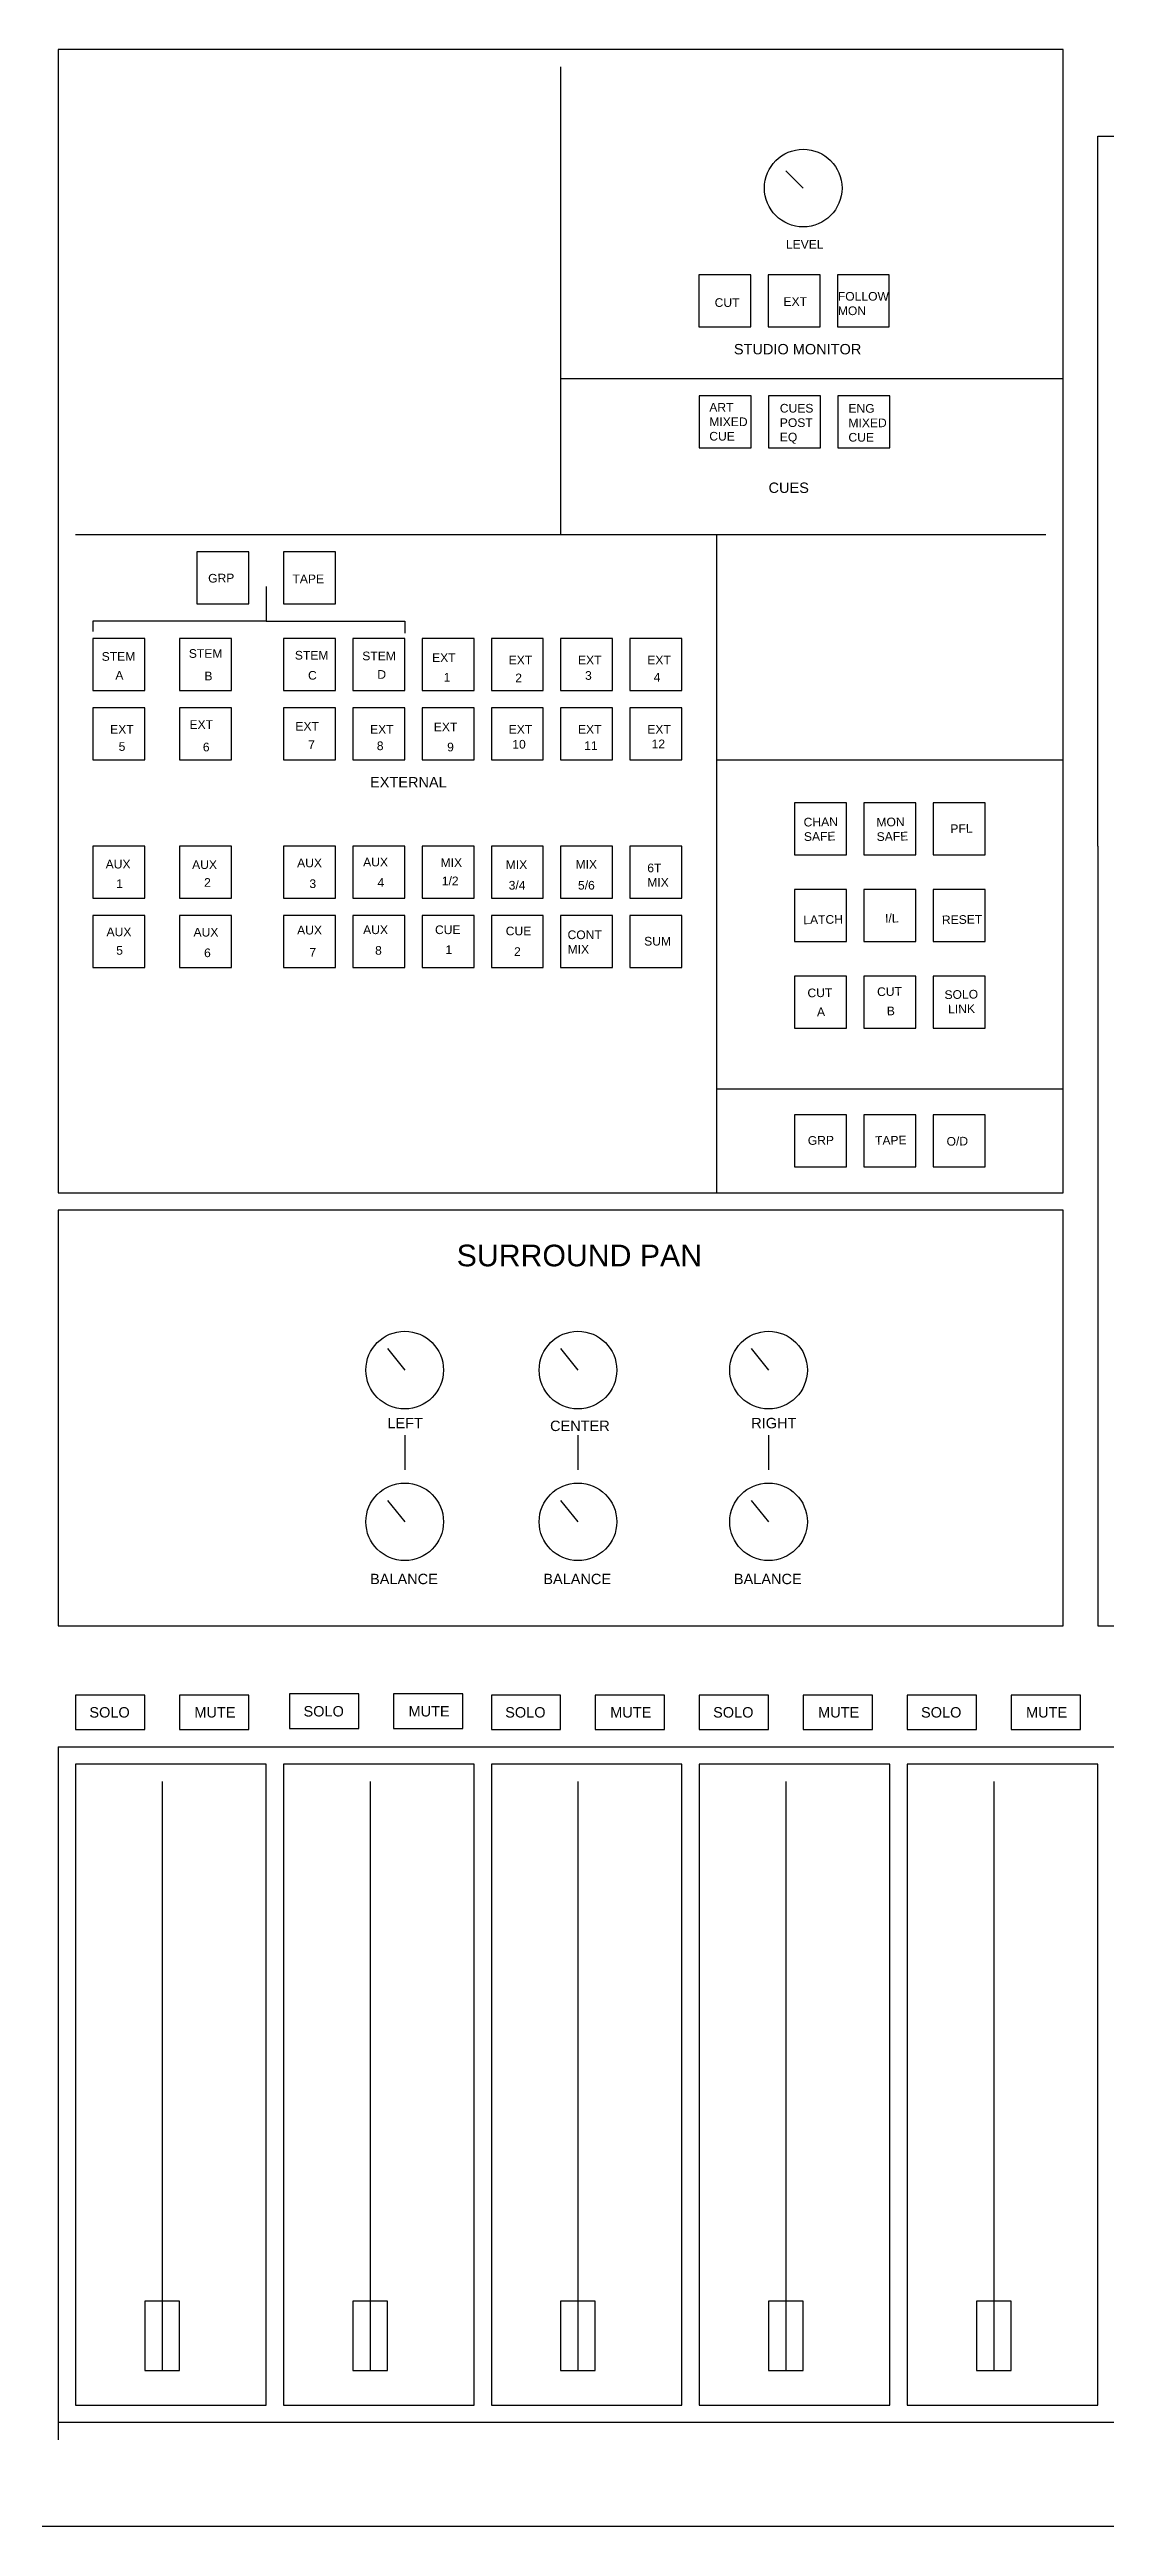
# Model space of a CAD drawing. Header units: inches. Extents: x -1200 to 6105, y -1104 to 2900.
# Drawn here: x 2292 to 2902, y -1054 to 376 of the extents above; entities that cross this region are included whole.
import ezdxf

# ---------------------------------------------------------------- set-up
doc = ezdxf.new("R2010")
doc.units = ezdxf.units.IN
doc.header["$MEASUREMENT"] = 0
doc.layers.get('0').update_dxf_attribs({"lineweight": 25, "true_color": 0xffffff})
doc.styles.add('textstyle1165', font='')
doc.styles.add('textstyle1167', font='')
doc.styles.add('textstyle1227', font='')
doc.styles.add('textstyle1228', font='')
doc.styles.add('textstyle1229', font='')
doc.styles.add('textstyle1230', font='')
doc.styles.add('textstyle1231', font='')
doc.styles.add('textstyle1232', font='')
doc.styles.add('textstyle1233', font='')
doc.styles.add('textstyle1234', font='')
doc.styles.add('textstyle1235', font='')
doc.styles.add('textstyle1236', font='')
doc.styles.add('textstyle1237', font='')
doc.styles.add('textstyle1238', font='')
doc.styles.add('textstyle1239', font='')
doc.styles.add('textstyle1240', font='')
doc.styles.add('textstyle1241', font='')
doc.styles.add('textstyle1242', font='')
doc.styles.add('textstyle1243', font='')
doc.styles.add('textstyle1244', font='')
doc.styles.add('textstyle1245', font='')
doc.styles.add('textstyle1246', font='')
doc.styles.add('textstyle1247', font='')
doc.styles.add('textstyle1248', font='')
doc.styles.add('textstyle1249', font='')
doc.styles.add('textstyle1250', font='')
doc.styles.add('textstyle1251', font='')
doc.styles.add('textstyle1252', font='')
doc.styles.add('textstyle1253', font='')
doc.styles.add('textstyle1254', font='')
doc.styles.add('textstyle1255', font='')
doc.styles.add('textstyle1256', font='')
doc.styles.add('textstyle1257', font='')
doc.styles.add('textstyle1258', font='')
doc.styles.add('textstyle1270', font='')
doc.styles.add('textstyle1271', font='')
doc.styles.add('textstyle1272', font='')
doc.styles.add('textstyle1273', font='')
doc.styles.add('textstyle1274', font='')
doc.styles.add('textstyle1275', font='')
doc.styles.add('textstyle1276', font='')
doc.styles.add('textstyle1277', font='')
doc.styles.add('textstyle1278', font='')
doc.styles.add('textstyle1279', font='')
doc.styles.add('textstyle1280', font='')
doc.styles.add('textstyle1281', font='')
doc.styles.add('textstyle1282', font='')
doc.styles.add('textstyle1283', font='')
doc.styles.add('textstyle1284', font='')
doc.styles.add('textstyle1285', font='')
doc.styles.add('textstyle1286', font='')
doc.styles.add('textstyle1287', font='')
doc.styles.add('textstyle1288', font='')
doc.styles.add('textstyle1289', font='')
doc.styles.add('textstyle1298', font='')
doc.styles.add('textstyle1299', font='')
doc.styles.add('textstyle1300', font='')
doc.styles.add('textstyle1301', font='')
doc.styles.add('textstyle1302', font='')
doc.styles.add('textstyle1303', font='')
doc.styles.add('textstyle1304', font='')
doc.styles.add('textstyle1305', font='')
doc.styles.add('textstyle1306', font='')
doc.styles.add('textstyle1307', font='')
doc.styles.add('textstyle1309', font='')
doc.styles.add('textstyle1311', font='')
doc.styles.add('textstyle1313', font='')
doc.styles.add('textstyle1315', font='')
doc.styles.add('textstyle1317', font='')
doc.styles.add('textstyle1319', font='')
doc.styles.add('textstyle1321', font='')
doc.styles.add('textstyle1322', font='')
doc.styles.add('textstyle1323', font='')
doc.styles.add('textstyle1324', font='')
doc.styles.add('textstyle1325', font='')
doc.styles.add('textstyle1326', font='')
doc.styles.add('textstyle1327', font='')
doc.styles.add('textstyle1328', font='')
doc.styles.add('textstyle1329', font='')
doc.styles.add('textstyle1330', font='')
doc.styles.add('textstyle1331', font='')
doc.styles.add('textstyle1332', font='')
doc.styles.add('textstyle1333', font='')
doc.styles.add('textstyle1334', font='')
doc.styles.add('textstyle1335', font='')
doc.styles.add('textstyle1336', font='')
doc.styles.add('textstyle1357', font='')
doc.styles.add('textstyle1358', font='')
doc.styles.add('textstyle1359', font='')
doc.styles.add('textstyle1360', font='')
doc.styles.add('textstyle1361', font='')
doc.styles.add('textstyle1367', font='')
doc.styles.add('textstyle1368', font='')
doc.styles.add('textstyle1369', font='')
doc.styles.add('textstyle1370', font='')
doc.styles.add('textstyle1371', font='')
doc.styles.add('textstyle30', font='')
doc.styles.add('textstyle347', font='')
doc.styles.add('textstyle348', font='')
doc.styles.add('textstyle349', font='')
doc.styles.add('textstyle350', font='')
doc.styles.add('textstyle351', font='')
doc.styles.add('textstyle352', font='')
doc.styles.add('textstyle353', font='')
doc.styles.get('textstyle1165').set_extended_font_data('Liberation Sans')
doc.styles.get('textstyle1167').set_extended_font_data('Liberation Sans')
doc.styles.get('textstyle1227').set_extended_font_data('Liberation Sans')
doc.styles.get('textstyle1228').set_extended_font_data('Liberation Sans')
doc.styles.get('textstyle1229').set_extended_font_data('Liberation Sans')
doc.styles.get('textstyle1230').set_extended_font_data('Liberation Sans')
doc.styles.get('textstyle1231').set_extended_font_data('Liberation Sans')
doc.styles.get('textstyle1232').set_extended_font_data('Liberation Sans')
doc.styles.get('textstyle1233').set_extended_font_data('Liberation Sans')
doc.styles.get('textstyle1234').set_extended_font_data('Liberation Sans')
doc.styles.get('textstyle1235').set_extended_font_data('Liberation Sans')
doc.styles.get('textstyle1236').set_extended_font_data('Liberation Sans')
doc.styles.get('textstyle1237').set_extended_font_data('Liberation Sans')
doc.styles.get('textstyle1238').set_extended_font_data('Liberation Sans')
doc.styles.get('textstyle1239').set_extended_font_data('Liberation Sans')
doc.styles.get('textstyle1240').set_extended_font_data('Liberation Sans')
doc.styles.get('textstyle1241').set_extended_font_data('Liberation Sans')
doc.styles.get('textstyle1242').set_extended_font_data('Liberation Sans')
doc.styles.get('textstyle1243').set_extended_font_data('Liberation Sans')
doc.styles.get('textstyle1244').set_extended_font_data('Liberation Sans')
doc.styles.get('textstyle1245').set_extended_font_data('Liberation Sans')
doc.styles.get('textstyle1246').set_extended_font_data('Liberation Sans')
doc.styles.get('textstyle1247').set_extended_font_data('Liberation Sans')
doc.styles.get('textstyle1248').set_extended_font_data('Liberation Sans')
doc.styles.get('textstyle1249').set_extended_font_data('Liberation Sans')
doc.styles.get('textstyle1250').set_extended_font_data('Liberation Sans')
doc.styles.get('textstyle1251').set_extended_font_data('Liberation Sans')
doc.styles.get('textstyle1252').set_extended_font_data('Liberation Sans')
doc.styles.get('textstyle1253').set_extended_font_data('Liberation Sans')
doc.styles.get('textstyle1254').set_extended_font_data('Liberation Sans')
doc.styles.get('textstyle1255').set_extended_font_data('Liberation Sans')
doc.styles.get('textstyle1256').set_extended_font_data('Liberation Sans')
doc.styles.get('textstyle1257').set_extended_font_data('Liberation Sans')
doc.styles.get('textstyle1258').set_extended_font_data('Liberation Sans')
doc.styles.get('textstyle1270').set_extended_font_data('Liberation Sans')
doc.styles.get('textstyle1271').set_extended_font_data('Liberation Sans')
doc.styles.get('textstyle1272').set_extended_font_data('Liberation Sans')
doc.styles.get('textstyle1273').set_extended_font_data('Liberation Sans')
doc.styles.get('textstyle1274').set_extended_font_data('Liberation Sans')
doc.styles.get('textstyle1275').set_extended_font_data('Liberation Sans')
doc.styles.get('textstyle1276').set_extended_font_data('Liberation Sans')
doc.styles.get('textstyle1277').set_extended_font_data('Liberation Sans')
doc.styles.get('textstyle1278').set_extended_font_data('Liberation Sans')
doc.styles.get('textstyle1279').set_extended_font_data('Liberation Sans')
doc.styles.get('textstyle1280').set_extended_font_data('Liberation Sans')
doc.styles.get('textstyle1281').set_extended_font_data('Liberation Sans')
doc.styles.get('textstyle1282').set_extended_font_data('Liberation Sans')
doc.styles.get('textstyle1283').set_extended_font_data('Liberation Sans')
doc.styles.get('textstyle1284').set_extended_font_data('Liberation Sans')
doc.styles.get('textstyle1285').set_extended_font_data('Liberation Sans')
doc.styles.get('textstyle1286').set_extended_font_data('Liberation Sans')
doc.styles.get('textstyle1287').set_extended_font_data('Liberation Sans')
doc.styles.get('textstyle1288').set_extended_font_data('Liberation Sans')
doc.styles.get('textstyle1289').set_extended_font_data('Liberation Sans')
doc.styles.get('textstyle1298').set_extended_font_data('Liberation Sans')
doc.styles.get('textstyle1299').set_extended_font_data('Liberation Sans')
doc.styles.get('textstyle1300').set_extended_font_data('Liberation Sans')
doc.styles.get('textstyle1301').set_extended_font_data('Liberation Sans')
doc.styles.get('textstyle1302').set_extended_font_data('Liberation Sans')
doc.styles.get('textstyle1303').set_extended_font_data('Liberation Sans')
doc.styles.get('textstyle1304').set_extended_font_data('Liberation Sans')
doc.styles.get('textstyle1305').set_extended_font_data('Liberation Sans')
doc.styles.get('textstyle1306').set_extended_font_data('Liberation Sans')
doc.styles.get('textstyle1307').set_extended_font_data('Liberation Sans')
doc.styles.get('textstyle1309').set_extended_font_data('Liberation Sans')
doc.styles.get('textstyle1311').set_extended_font_data('Liberation Sans')
doc.styles.get('textstyle1313').set_extended_font_data('Liberation Sans')
doc.styles.get('textstyle1315').set_extended_font_data('Liberation Sans')
doc.styles.get('textstyle1317').set_extended_font_data('Liberation Sans')
doc.styles.get('textstyle1319').set_extended_font_data('Liberation Sans')
doc.styles.get('textstyle1321').set_extended_font_data('Liberation Sans')
doc.styles.get('textstyle1322').set_extended_font_data('Liberation Sans')
doc.styles.get('textstyle1323').set_extended_font_data('Liberation Sans')
doc.styles.get('textstyle1324').set_extended_font_data('Liberation Sans')
doc.styles.get('textstyle1325').set_extended_font_data('Liberation Sans')
doc.styles.get('textstyle1326').set_extended_font_data('Liberation Sans')
doc.styles.get('textstyle1327').set_extended_font_data('Liberation Sans')
doc.styles.get('textstyle1328').set_extended_font_data('Liberation Sans')
doc.styles.get('textstyle1329').set_extended_font_data('Liberation Sans')
doc.styles.get('textstyle1330').set_extended_font_data('Liberation Sans')
doc.styles.get('textstyle1331').set_extended_font_data('Liberation Sans')
doc.styles.get('textstyle1332').set_extended_font_data('Liberation Sans')
doc.styles.get('textstyle1333').set_extended_font_data('Liberation Sans')
doc.styles.get('textstyle1334').set_extended_font_data('Liberation Sans')
doc.styles.get('textstyle1335').set_extended_font_data('Liberation Sans')
doc.styles.get('textstyle1336').set_extended_font_data('Liberation Sans')
doc.styles.get('textstyle1357').set_extended_font_data('Liberation Sans')
doc.styles.get('textstyle1358').set_extended_font_data('Liberation Sans')
doc.styles.get('textstyle1359').set_extended_font_data('Liberation Sans')
doc.styles.get('textstyle1360').set_extended_font_data('Liberation Sans')
doc.styles.get('textstyle1361').set_extended_font_data('Liberation Sans')
doc.styles.get('textstyle1367').set_extended_font_data('Liberation Sans')
doc.styles.get('textstyle1368').set_extended_font_data('Liberation Sans')
doc.styles.get('textstyle1369').set_extended_font_data('Liberation Sans')
doc.styles.get('textstyle1370').set_extended_font_data('Liberation Sans')
doc.styles.get('textstyle1371').set_extended_font_data('Liberation Sans')
doc.styles.get('textstyle30').set_extended_font_data('Liberation Sans')
doc.styles.get('textstyle347').set_extended_font_data('Liberation Sans')
doc.styles.get('textstyle348').set_extended_font_data('Liberation Sans')
doc.styles.get('textstyle349').set_extended_font_data('Liberation Sans')
doc.styles.get('textstyle350').set_extended_font_data('Liberation Sans')
doc.styles.get('textstyle351').set_extended_font_data('Liberation Sans')
doc.styles.get('textstyle352').set_extended_font_data('Liberation Sans')
doc.styles.get('textstyle353').set_extended_font_data('Liberation Sans')

msp = doc.modelspace()

# ---------------------------------------------------------------- linework, layer by layer
for p, q in [((2296.5, 376.2), (2296.5, -283.8)), ((2876.5, 376.2), (2296.5, 376.2)), ((2876.5, -283.8), (2876.5, 376.2)), ((2586.5, 366.2), (2586.5, 96.2)), ((2896.5, 306.2), (2896.5, 326.2)), ((2896.5, 326.2), (3486.5, 326.2)), ((2716.5, 306.2), (2726.5, 296.2)), ((2896.5, -83.8), (2896.5, 306.2)), ((2896.5, 306.2), (2896.5, 306.2)), ((2666.2, 246.1), (2666.2, 216.1)), ((2696.2, 246.1), (2666.2, 246.1)), ((2696.2, 216.1), (2696.2, 246.1)), ((2706.2, 246.1), (2706.2, 216.1)), ((2736.2, 246.1), (2706.2, 246.1)), ((2736.2, 216.1), (2736.2, 246.1)), ((2746.2, 246.1), (2746.2, 216.1)), ((2776.2, 246.1), (2746.2, 246.1)), ((2776.2, 216.1), (2776.2, 246.1)), ((2666.2, 216.1), (2696.2, 216.1)), ((2706.2, 216.1), (2736.2, 216.1)), ((2746.2, 216.1), (2776.2, 216.1)), ((2586.5, 186.2), (2876.5, 186.2)), ((2666.5, 176.2), (2666.5, 146.2)), ((2696.5, 176.2), (2666.5, 176.2)), ((2696.5, 146.2), (2696.5, 176.2)), ((2706.5, 176.2), (2706.5, 146.2)), ((2736.5, 176.2), (2706.5, 176.2)), ((2736.5, 146.2), (2736.5, 176.2)), ((2746.5, 176.2), (2746.5, 146.2)), ((2776.5, 176.2), (2746.5, 176.2)), ((2776.5, 146.2), (2776.5, 176.2)), ((2666.5, 146.2), (2696.5, 146.2)), ((2706.5, 146.2), (2736.5, 146.2)), ((2746.5, 146.2), (2776.5, 146.2)), ((2306.5, 96.2), (2866.5, 96.2)), ((2376.5, 86.2), (2376.5, 56.2)), ((2406.5, 86.2), (2376.5, 86.2)), ((2406.5, 56.2), (2406.5, 86.2)), ((2426.5, 86.2), (2426.5, 56.2)), ((2456.5, 86.2), (2426.5, 86.2)), ((2456.5, 56.2), (2456.5, 86.2)), ((2676.5, 96.2), (2676.5, -33.8)), ((2416.5, 66.2), (2416.5, 46.2)), ((2356.5, 46.2), (2316.5, 46.2)), ((2316.5, 46.2), (2316.5, 40.2)), ((2416.5, 46.2), (2356.5, 46.2)), ((2376.5, 56.2), (2406.5, 56.2)), ((2416.5, 46.2), (2496.5, 46.2)), ((2426.5, 56.2), (2456.5, 56.2)), ((2496.5, 46.2), (2496.5, 39.2)), ((2316.5, 36.2), (2316.5, 6.2)), ((2346.5, 36.2), (2316.5, 36.2)), ((2346.5, 6.2), (2346.5, 36.2)), ((2366.5, 36.2), (2366.5, 6.2)), ((2396.5, 36.2), (2366.5, 36.2)), ((2396.5, 6.2), (2396.5, 36.2)), ((2426.5, 36.2), (2426.5, 6.2)), ((2456.5, 36.2), (2426.5, 36.2)), ((2456.5, 6.2), (2456.5, 36.2)), ((2466.5, 36.2), (2466.5, 6.2)), ((2496.5, 36.2), (2466.5, 36.2)), ((2496.5, 6.2), (2496.5, 36.2)), ((2506.5, 36.2), (2506.5, 6.2)), ((2536.5, 36.2), (2506.5, 36.2)), ((2536.5, 6.2), (2536.5, 36.2)), ((2546.5, 36.2), (2546.5, 6.2)), ((2576.5, 36.2), (2546.5, 36.2)), ((2576.5, 6.2), (2576.5, 36.2)), ((2586.5, 36.2), (2586.5, 6.2)), ((2616.5, 36.2), (2586.5, 36.2)), ((2616.5, 6.2), (2616.5, 36.2)), ((2626.5, 36.2), (2626.5, 6.2)), ((2656.5, 36.2), (2626.5, 36.2)), ((2656.5, 6.2), (2656.5, 36.2)), ((2316.5, 6.2), (2346.5, 6.2)), ((2366.5, 6.2), (2396.5, 6.2)), ((2426.5, 6.2), (2456.5, 6.2)), ((2466.5, 6.2), (2496.5, 6.2)), ((2506.5, 6.2), (2536.5, 6.2)), ((2546.5, 6.2), (2576.5, 6.2)), ((2586.5, 6.2), (2616.5, 6.2)), ((2626.5, 6.2), (2656.5, 6.2)), ((2316.5, -3.8), (2316.5, -33.8)), ((2346.5, -3.8), (2316.5, -3.8)), ((2346.5, -33.8), (2346.5, -3.8)), ((2366.5, -3.8), (2366.5, -33.8)), ((2396.5, -3.8), (2366.5, -3.8)), ((2396.5, -33.8), (2396.5, -3.8)), ((2426.5, -3.8), (2426.5, -33.8)), ((2456.5, -3.8), (2426.5, -3.8)), ((2456.5, -33.8), (2456.5, -3.8)), ((2466.5, -3.8), (2466.5, -33.8)), ((2496.5, -3.8), (2466.5, -3.8)), ((2496.5, -33.8), (2496.5, -3.8)), ((2506.5, -3.8), (2506.5, -33.8)), ((2536.5, -3.8), (2506.5, -3.8)), ((2536.5, -33.8), (2536.5, -3.8)), ((2546.5, -3.8), (2546.5, -33.8)), ((2576.5, -3.8), (2546.5, -3.8)), ((2576.5, -33.8), (2576.5, -3.8)), ((2586.5, -3.8), (2586.5, -33.8)), ((2616.5, -3.8), (2586.5, -3.8)), ((2616.5, -33.8), (2616.5, -3.8)), ((2626.5, -3.8), (2626.5, -33.8)), ((2656.5, -3.8), (2626.5, -3.8)), ((2656.5, -33.8), (2656.5, -3.8)), ((2316.5, -33.8), (2346.5, -33.8)), ((2366.5, -33.8), (2396.5, -33.8)), ((2426.5, -33.8), (2456.5, -33.8)), ((2466.5, -33.8), (2496.5, -33.8)), ((2506.5, -33.8), (2536.5, -33.8)), ((2546.5, -33.8), (2576.5, -33.8)), ((2586.5, -33.8), (2616.5, -33.8)), ((2626.5, -33.8), (2656.5, -33.8)), ((2676.5, -33.8), (2876.5, -33.8)), ((2676.5, -33.8), (2676.5, -283.8)), ((2721.5, -58.8), (2721.5, -88.8)), ((2751.5, -58.8), (2721.5, -58.8)), ((2751.5, -88.8), (2751.5, -58.8)), ((2761.5, -58.8), (2761.5, -88.8)), ((2791.5, -58.8), (2761.5, -58.8)), ((2791.5, -88.8), (2791.5, -58.8)), ((2801.5, -58.8), (2801.5, -88.8)), ((2831.5, -58.8), (2801.5, -58.8)), ((2831.5, -88.8), (2831.5, -58.8)), ((2316.5, -83.8), (2316.5, -113.8)), ((2346.5, -83.8), (2316.5, -83.8)), ((2346.5, -113.8), (2346.5, -83.8)), ((2366.5, -83.8), (2366.5, -113.8)), ((2396.5, -83.8), (2366.5, -83.8)), ((2396.5, -113.8), (2396.5, -83.8)), ((2426.5, -83.8), (2426.5, -113.8)), ((2456.5, -83.8), (2426.5, -83.8)), ((2456.5, -113.8), (2456.5, -83.8)), ((2466.5, -83.8), (2466.5, -113.8)), ((2496.5, -83.8), (2466.5, -83.8)), ((2496.5, -113.8), (2496.5, -83.8)), ((2506.5, -83.8), (2506.5, -113.8)), ((2536.5, -83.8), (2506.5, -83.8)), ((2536.5, -113.8), (2536.5, -83.8)), ((2546.5, -83.8), (2546.5, -113.8)), ((2576.5, -83.8), (2546.5, -83.8)), ((2576.5, -113.8), (2576.5, -83.8)), ((2586.5, -83.8), (2586.5, -113.8)), ((2616.5, -83.8), (2586.5, -83.8)), ((2616.5, -113.8), (2616.5, -83.8)), ((2626.5, -83.8), (2626.5, -113.8)), ((2656.5, -83.8), (2626.5, -83.8)), ((2656.5, -113.8), (2656.5, -83.8)), ((2896.5, -83.8), (2896.5, -533.8)), ((2721.5, -88.8), (2751.5, -88.8)), ((2761.5, -88.8), (2791.5, -88.8)), ((2801.5, -88.8), (2831.5, -88.8)), ((2316.5, -113.8), (2346.5, -113.8)), ((2366.5, -113.8), (2396.5, -113.8)), ((2426.5, -113.8), (2456.5, -113.8)), ((2466.5, -113.8), (2496.5, -113.8)), ((2506.5, -113.8), (2536.5, -113.8)), ((2546.5, -113.8), (2576.5, -113.8)), ((2586.5, -113.8), (2616.5, -113.8)), ((2626.5, -113.8), (2656.5, -113.8)), ((2721.5, -108.8), (2721.5, -138.8)), ((2751.5, -108.8), (2721.5, -108.8)), ((2751.5, -138.8), (2751.5, -108.8)), ((2761.5, -108.8), (2761.5, -138.8)), ((2791.5, -108.8), (2761.5, -108.8)), ((2791.5, -138.8), (2791.5, -108.8)), ((2801.5, -108.8), (2801.5, -138.8)), ((2831.5, -108.8), (2801.5, -108.8)), ((2831.5, -138.8), (2831.5, -108.8)), ((2316.5, -123.8), (2316.5, -153.8)), ((2346.5, -123.8), (2316.5, -123.8)), ((2346.5, -153.8), (2346.5, -123.8)), ((2366.5, -123.8), (2366.5, -153.8)), ((2396.5, -123.8), (2366.5, -123.8)), ((2396.5, -153.8), (2396.5, -123.8)), ((2426.5, -123.8), (2426.5, -153.8)), ((2456.5, -123.8), (2426.5, -123.8)), ((2456.5, -153.8), (2456.5, -123.8)), ((2466.5, -123.8), (2466.5, -153.8)), ((2496.5, -123.8), (2466.5, -123.8)), ((2496.5, -153.8), (2496.5, -123.8)), ((2506.5, -123.8), (2506.5, -153.8)), ((2536.5, -123.8), (2506.5, -123.8)), ((2536.5, -153.8), (2536.5, -123.8)), ((2546.5, -123.8), (2546.5, -153.8)), ((2576.5, -123.8), (2546.5, -123.8)), ((2576.5, -153.8), (2576.5, -123.8)), ((2586.5, -123.8), (2586.5, -153.8)), ((2616.5, -123.8), (2586.5, -123.8)), ((2616.5, -153.8), (2616.5, -123.8)), ((2626.5, -123.8), (2626.5, -153.8)), ((2656.5, -123.8), (2626.5, -123.8)), ((2656.5, -153.8), (2656.5, -123.8)), ((2721.5, -138.8), (2751.5, -138.8)), ((2761.5, -138.8), (2791.5, -138.8)), ((2801.5, -138.8), (2831.5, -138.8)), ((2316.5, -153.8), (2346.5, -153.8)), ((2366.5, -153.8), (2396.5, -153.8)), ((2426.5, -153.8), (2456.5, -153.8)), ((2466.5, -153.8), (2496.5, -153.8)), ((2506.5, -153.8), (2536.5, -153.8)), ((2546.5, -153.8), (2576.5, -153.8)), ((2586.5, -153.8), (2616.5, -153.8)), ((2626.5, -153.8), (2656.5, -153.8)), ((2721.5, -158.8), (2721.5, -188.8)), ((2751.5, -158.8), (2721.5, -158.8)), ((2751.5, -188.8), (2751.5, -158.8)), ((2761.5, -158.8), (2761.5, -188.8)), ((2791.5, -158.8), (2761.5, -158.8)), ((2791.5, -188.8), (2791.5, -158.8)), ((2801.5, -158.8), (2801.5, -188.8)), ((2831.5, -158.8), (2801.5, -158.8)), ((2831.5, -188.8), (2831.5, -158.8)), ((2721.5, -188.8), (2751.5, -188.8)), ((2761.5, -188.8), (2791.5, -188.8)), ((2801.5, -188.8), (2831.5, -188.8)), ((2676.5, -223.8), (2876.5, -223.8)), ((2721.5, -238.8), (2721.5, -268.8)), ((2751.5, -238.8), (2721.5, -238.8)), ((2751.5, -268.8), (2751.5, -238.8)), ((2761.5, -238.8), (2761.5, -268.8)), ((2791.5, -238.8), (2761.5, -238.8)), ((2791.5, -268.8), (2791.5, -238.8)), ((2801.5, -238.8), (2801.5, -268.8)), ((2831.5, -238.8), (2801.5, -238.8)), ((2831.5, -268.8), (2831.5, -238.8)), ((2721.5, -268.8), (2751.5, -268.8)), ((2761.5, -268.8), (2791.5, -268.8)), ((2801.5, -268.8), (2831.5, -268.8)), ((2296.5, -283.8), (2876.5, -283.8)), ((2296.5, -293.8), (2296.5, -533.8)), ((2876.5, -293.8), (2296.5, -293.8)), ((2876.5, -533.8), (2876.5, -293.8)), ((2486.5, -373.8), (2496.5, -386.2)), ((2586.5, -373.8), (2596.5, -386.2)), ((2696.5, -373.8), (2706.5, -386.2)), ((2496.5, -423.8), (2496.5, -443.8)), ((2596.5, -423.8), (2596.5, -443.8)), ((2706.5, -423.8), (2706.5, -443.8)), ((2486.5, -461.5), (2496.5, -473.8)), ((2586.5, -461.5), (2596.5, -473.8)), ((2696.5, -461.5), (2706.5, -473.8)), ((2296.5, -533.8), (2876.5, -533.8)), ((2896.5, -533.8), (3486.5, -533.8)), ((2306.5, -573.8), (2306.5, -593.8)), ((2346.5, -573.8), (2306.5, -573.8)), ((2346.5, -593.8), (2346.5, -573.8)), ((2366.5, -573.8), (2366.5, -593.8)), ((2406.5, -573.8), (2366.5, -573.8)), ((2406.5, -593.8), (2406.5, -573.8)), ((2430.1, -573.2), (2430.1, -593.2)), ((2470.1, -573.2), (2430.1, -573.2)), ((2470.1, -593.2), (2470.1, -573.2)), ((2490.1, -573.2), (2490.1, -593.2)), ((2530.1, -573.2), (2490.1, -573.2)), ((2530.1, -593.2), (2530.1, -573.2)), ((2546.5, -573.8), (2546.5, -593.8)), ((2586.5, -573.8), (2546.5, -573.8)), ((2586.5, -593.8), (2586.5, -573.8)), ((2606.5, -573.8), (2606.5, -593.8)), ((2646.5, -573.8), (2606.5, -573.8)), ((2646.5, -593.8), (2646.5, -573.8)), ((2666.5, -573.8), (2666.5, -593.8)), ((2706.5, -573.8), (2666.5, -573.8)), ((2706.5, -593.8), (2706.5, -573.8)), ((2726.5, -573.8), (2726.5, -593.8)), ((2766.5, -573.8), (2726.5, -573.8)), ((2766.5, -593.8), (2766.5, -573.8)), ((2786.5, -573.8), (2786.5, -593.8)), ((2826.5, -573.8), (2786.5, -573.8)), ((2826.5, -593.8), (2826.5, -573.8)), ((2846.5, -573.8), (2846.5, -593.8)), ((2886.5, -573.8), (2846.5, -573.8)), ((2886.5, -593.8), (2886.5, -573.8)), ((2306.5, -593.8), (2336.5, -593.8)), ((2336.5, -593.8), (2346.5, -593.8)), ((2366.5, -593.8), (2406.5, -593.8)), ((2430.1, -593.2), (2460.1, -593.2)), ((2460.1, -593.2), (2470.1, -593.2)), ((2490.1, -593.2), (2530.1, -593.2)), ((2546.5, -593.8), (2576.5, -593.8)), ((2576.5, -593.8), (2586.5, -593.8)), ((2606.5, -593.8), (2646.5, -593.8)), ((2666.5, -593.8), (2696.5, -593.8)), ((2696.5, -593.8), (2706.5, -593.8)), ((2726.5, -593.8), (2766.5, -593.8)), ((2786.5, -593.8), (2816.5, -593.8)), ((2816.5, -593.8), (2826.5, -593.8)), ((2846.5, -593.8), (2886.5, -593.8)), ((2296.5, -603.8), (2296.5, -1003.8)), ((2296.5, -603.8), (4016.5, -603.8)), ((2416.5, -613.8), (2306.5, -613.8)), ((2306.5, -613.8), (2306.5, -623.8)), ((2416.5, -983.8), (2416.5, -613.8)), ((2536.5, -613.8), (2426.5, -613.8)), ((2426.5, -613.8), (2426.5, -623.8)), ((2536.5, -983.8), (2536.5, -613.8)), ((2656.5, -613.8), (2546.5, -613.8)), ((2546.5, -613.8), (2546.5, -623.8)), ((2656.5, -983.8), (2656.5, -613.8)), ((2776.5, -613.8), (2666.5, -613.8)), ((2666.5, -613.8), (2666.5, -623.8)), ((2776.5, -983.8), (2776.5, -613.8)), ((2896.5, -613.8), (2786.5, -613.8)), ((2786.5, -613.8), (2786.5, -623.8)), ((2896.5, -983.8), (2896.5, -613.8)), ((2306.5, -623.8), (2306.5, -983.8)), ((2356.5, -623.8), (2356.5, -963.8)), ((2426.5, -623.8), (2426.5, -983.8)), ((2476.5, -623.8), (2476.5, -963.8)), ((2546.5, -623.8), (2546.5, -983.8)), ((2596.5, -623.8), (2596.5, -963.8)), ((2666.5, -623.8), (2666.5, -983.8)), ((2716.5, -623.8), (2716.5, -963.8)), ((2786.5, -623.8), (2786.5, -983.8)), ((2836.5, -623.8), (2836.5, -963.8)), ((2346.5, -923.8), (2346.5, -963.8)), ((2366.5, -923.8), (2346.5, -923.8)), ((2366.5, -963.8), (2366.5, -923.8)), ((2466.5, -923.8), (2466.5, -963.8)), ((2486.5, -923.8), (2466.5, -923.8)), ((2486.5, -963.8), (2486.5, -923.8)), ((2586.5, -923.8), (2586.5, -963.8)), ((2606.5, -923.8), (2586.5, -923.8)), ((2606.5, -963.8), (2606.5, -923.8)), ((2706.5, -923.8), (2706.5, -963.8)), ((2726.5, -923.8), (2706.5, -923.8)), ((2726.5, -963.8), (2726.5, -923.8)), ((2826.5, -923.8), (2826.5, -963.8)), ((2846.5, -923.8), (2826.5, -923.8)), ((2846.5, -963.8), (2846.5, -923.8)), ((2346.5, -963.8), (2366.5, -963.8)), ((2466.5, -963.8), (2486.5, -963.8)), ((2586.5, -963.8), (2606.5, -963.8)), ((2706.5, -963.8), (2726.5, -963.8)), ((2826.5, -963.8), (2846.5, -963.8)), ((2306.5, -983.8), (2416.5, -983.8)), ((2426.5, -983.8), (2536.5, -983.8)), ((2546.5, -983.8), (2656.5, -983.8)), ((2666.5, -983.8), (2776.5, -983.8)), ((2786.5, -983.8), (2896.5, -983.8)), ((4016.5, -993.8), (2296.5, -993.8)), ((3096.5, -1053.8), (2276.5, -1053.8))]:
    msp.add_line(p, q)
for centre in [(2726.5, 296.2), (2496.5, -386.2), (2596.5, -386.2), (2706.5, -386.2), (2496.5, -473.8), (2596.5, -473.8), (2706.5, -473.8)]:
    msp.add_circle(centre, 22.4)

# ---------------------------------------------------------------- texts
at = {"char_height": 1, "attachment_point": 1}
for s, insert, style in [('\\C7;\\H5;LEVEL', (2716.5, 266.2), 'textstyle1275'), ('\\C7;\\H5;CUT', (2675.4, 232.6), 'textstyle1336'), ('\\C7;\\H5;EXT', (2715.1, 233.2), 'textstyle1273'), ('\\C7;\\H5;FOLLOW \\PMON', (2746.5, 236.2), 'textstyle1274'), ('\\C7;\\H6;STUDIO MONITOR', (2686.5, 206.2), 'textstyle1167'), ('\\C7;\\H5;ART \\PMIXED \\PCUE', (2672.3, 172.1), 'textstyle1333'), ('\\C7;\\H5;CUES\\PPOST\\PEQ', (2713, 171.6), 'textstyle1334'), ('\\C7;\\H5;ENG\\PMIXED\\PCUE', (2752.6, 171.5), 'textstyle1335'), ('\\C7;\\H6;CUES', (2706.5, 126.2), 'textstyle1165'), ('\\C7;\\H5;TAPE', (2431.7, 73.1), 'textstyle1271'), ('\\C7;\\H5;STEM', (2371.9, 30), 'textstyle1227'), ('\\C7;\\H5;STEM', (2433.1, 29), 'textstyle1228'), ('\\C7;\\H5;STEM', (2472, 28.6), 'textstyle1229'), ('\\C7;\\H5;STEM', (2321.6, 28.3), 'textstyle1272'), ('\\C7;\\H5;A', (2329.5, 17.4), 'textstyle1329'), ('\\C7;\\H5;B', (2380.9, 17), 'textstyle1330'), ('\\C7;\\H5;C', (2440.7, 17.4), 'textstyle1331'), ('\\C7;\\H5;D', (2480.7, 17.9), 'textstyle1332'), ('\\C7;\\H5;EXT', (2512.3, 27.6), 'textstyle1230'), ('\\C7;\\H5;1', (2519, 16.3), 'textstyle1301'), ('\\C7;\\H5;EXT', (2556.5, 26.2), 'textstyle1231'), ('\\C7;\\H5;2', (2560.3, 15.9), 'textstyle1304'), ('\\C7;\\H5;EXT', (2596.5, 26.2), 'textstyle1232'), ('\\C7;\\H5;3', (2600.6, 17.3), 'textstyle1307'), ('\\C7;\\H5;EXT', (2636.5, 26.2), 'textstyle1233'), ('\\C7;\\H5;4', (2640.2, 16.3), 'textstyle1311'), ('\\C7;\\H5;EXT', (2326.5, -13.8), 'textstyle1234'), ('\\C7;\\H5;EXT', (2372.3, -11), 'textstyle1235'), ('\\C7;\\H5;EXT', (2433.4, -12), 'textstyle1236'), ('\\C7;\\H5;EXT', (2476.5, -13.8), 'textstyle1237'), ('\\C7;\\H5;EXT', (2513.3, -12.4), 'textstyle1238'), ('\\C7;\\H5;EXT', (2556.5, -13.8), 'textstyle1239'), ('\\C7;\\H5;EXT', (2596.5, -13.8), 'textstyle1240'), ('\\C7;\\H5;EXT', (2636.5, -13.8), 'textstyle1241'), ('\\C7;\\H5;5', (2331.4, -23.7), 'textstyle1313'), ('\\C7;\\H5;6', (2380, -24), 'textstyle1319'), ('\\C7;\\H5;7', (2440.8, -22.6), 'textstyle1322'), ('\\C7;\\H5;8', (2480.4, -23.3), 'textstyle1324'), ('\\C7;\\H5;9', (2521, -24), 'textstyle1325'), ('\\C7;\\H5;10', (2558.6, -22.4), 'textstyle1326'), ('\\C7;\\H5;11', (2600.1, -23.2), 'textstyle1327'), ('\\C7;\\H5;12', (2639, -22.2), 'textstyle1328'), ('\\C7;\\H6;EXTERNAL', (2476.5, -43.8), 'textstyle30'), ('\\C7;\\H5;AUX', (2323.9, -91.6), 'textstyle1242'), ('\\C7;\\H5;AUX', (2373.8, -91.9), 'textstyle1244'), ('\\C7;\\H5;AUX', (2434.4, -90.9), 'textstyle1246'), ('\\C7;\\H5;AUX', (2472.5, -90.4), 'textstyle1247'), ('\\C7;\\H5;MIX', (2517.2, -90.7), 'textstyle1255'), ('\\C7;\\H5;MIX', (2554.8, -91.9), 'textstyle1256'), ('\\C7;\\H5;MIX', (2595.1, -91.7), 'textstyle1257'), ('\\C7;\\H5;6T \\PMIX', (2636.5, -93.8), 'textstyle1254'), ('\\C7;\\H5;1', (2330, -102.9), 'textstyle1302'), ('\\C7;\\H5;2', (2380.7, -102.2), 'textstyle1305'), ('\\C7;\\H5;3', (2441.5, -102.9), 'textstyle1306'), ('\\C7;\\H5;4', (2480.8, -102.2), 'textstyle1309'), ('\\C7;\\H5;1/2', (2517.9, -101.3), 'textstyle1258'), ('\\C7;\\H5;3/4', (2556.5, -103.8), 'textstyle1298'), ('\\C7;\\H5;5/6', (2596.5, -103.8), 'textstyle1299'), ('\\C7;\\H5;AUX', (2324.4, -130.7), 'textstyle1243'), ('\\C7;\\H5;5', (2330, -141.4), 'textstyle1315'), ('\\C7;\\H5;AUX', (2374.6, -130.9), 'textstyle1245'), ('\\C7;\\H5;6', (2380.7, -142.8), 'textstyle1317'), ('\\C7;\\H5;AUX', (2434.4, -129.7), 'textstyle1248'), ('\\C7;\\H5;7', (2441.5, -142.5), 'textstyle1321'), ('\\C7;\\H5;AUX', (2472.5, -129.5), 'textstyle1249'), ('\\C7;\\H5;8', (2479.4, -141.4), 'textstyle1323'), ('\\C7;\\H5;CUE', (2514, -129.5), 'textstyle1250'), ('\\C7;\\H5;1', (2520, -141), 'textstyle1300'), ('\\C7;\\H5;CUE', (2554.8, -130.2), 'textstyle1251'), ('\\C7;\\H5;2', (2559.6, -142.1), 'textstyle1303'), ('\\C7;\\H5;CONT\\PMIX', (2590.5, -132.4), 'textstyle1252'), ('\\C7;\\H5;SUM', (2634.7, -136.1), 'textstyle1253'), ('\\C7;\\H12.5;SURROUND PAN', (2526.5, -313.8), 'textstyle347'), ('\\C7;\\H6;LEFT', (2486.5, -413.8), 'textstyle348'), ('\\C7;\\H6;RIGHT', (2696.5, -413.8), 'textstyle350'), ('\\C7;\\H6;CENTER', (2580.4, -415.4), 'textstyle349'), ('\\C7;\\H6;BALANCE', (2476.5, -503.8), 'textstyle351'), ('\\C7;\\H6;BALANCE', (2576.5, -503.8), 'textstyle352'), ('\\C7;\\H6;BALANCE', (2686.5, -503.8), 'textstyle353'), ('\\C7;\\H6;SOLO', (2314.5, -580.8), 'textstyle1357'), ('\\C7;\\H6;MUTE', (2375.1, -580.8), 'textstyle1367'), ('\\C7;\\H6;SOLO', (2438.1, -580.2), 'textstyle1358'), ('\\C7;\\H6;MUTE', (2498.7, -580.2), 'textstyle1368'), ('\\C7;\\H6;SOLO', (2554.5, -580.8), 'textstyle1359'), ('\\C7;\\H6;MUTE', (2615.1, -580.8), 'textstyle1369'), ('\\C7;\\H6;SOLO', (2674.5, -580.8), 'textstyle1360'), ('\\C7;\\H6;MUTE', (2735.1, -580.8), 'textstyle1370'), ('\\C7;\\H6;SOLO', (2794.5, -580.8), 'textstyle1361'), ('\\C7;\\H6;MUTE', (2855.1, -580.8), 'textstyle1371')]:
    msp.add_mtext(s, dxfattribs=dict(at, insert=insert, style=style))
at = {"char_height": 1, "attachment_point": 1, "rotation": 1}
for s, insert, style in [('\\C7;\\H5;GRP', (2383, 73.4), 'textstyle1270'), ('\\H5;CHAN \\PSAFE', (2726.7, -67.4), 'textstyle1279'), ('\\H5;MON \\PSAFE', (2768.7, -67.4), 'textstyle1280'), ('\\H5;PFL', (2811.4, -71.2), 'textstyle1281'), ('\\H5;LATCH', (2726.5, -123.8), 'textstyle1282'), ('\\H5;I/L', (2773.7, -122.9), 'textstyle1283'), ('\\H5;RESET', (2806.5, -123.8), 'textstyle1284'), ('\\H5;CUT', (2728.9, -166), 'textstyle1285'), ('\\H5;CUT', (2769.1, -165.3), 'textstyle1286'), ('\\H5;SOLO\\P LINK', (2808, -167), 'textstyle1287'), ('\\H5;A', (2734.4, -176.9), 'textstyle1288'), ('\\H5;B', (2774.7, -176.4), 'textstyle1289'), ('\\C7;\\H5;GRP', (2729.1, -251.2), 'textstyle1276'), ('\\C7;\\H5;TAPE', (2767.9, -251.2), 'textstyle1277'), ('\\C7;\\H5;O/D', (2809.2, -251.7), 'textstyle1278')]:
    msp.add_mtext(s, dxfattribs=dict(at, insert=insert, style=style))

doc.saveas('drawing.dxf')
